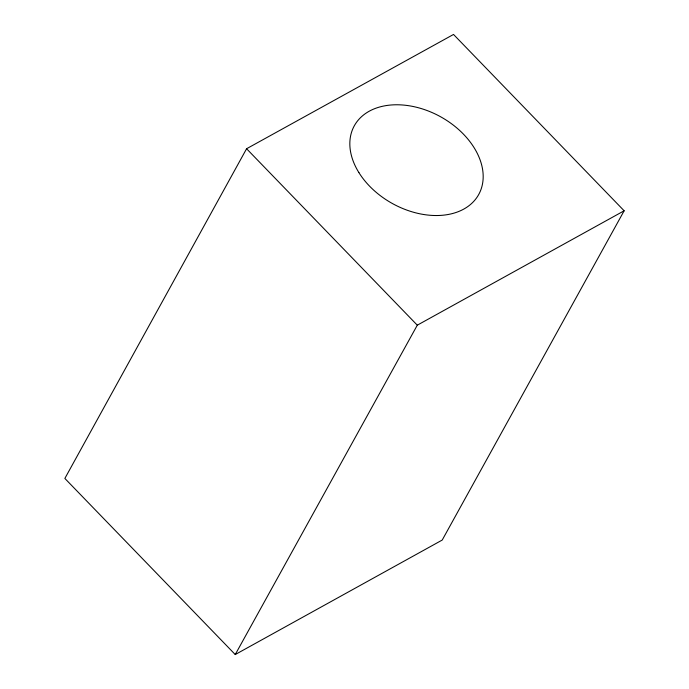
<?xml version="1.0" encoding="UTF-8"?>
<svg xmlns="http://www.w3.org/2000/svg" width="689" height="689" viewBox="0 0 689 689"><rect width="100%" height="100%" fill="white"/><g stroke="black" fill="none" stroke-linecap="round" stroke-linejoin="round"><path stroke-width="1.03" d="M246.584 148.738L64.861 478.442L235.242 654.55L442.217 540.055L624.139 210.791L453.526 34.45L246.584 148.738L417.293 325.182L235.242 654.55M417.293 325.182L624.139 210.791M358.9 172.595A71.062 49.625 28.9 0 0 474.376 200.671A71.062 49.625 28.9 0 0 416.259 107.2A71.062 49.625 28.9 0 0 358.9 172.595"/></g></svg>
